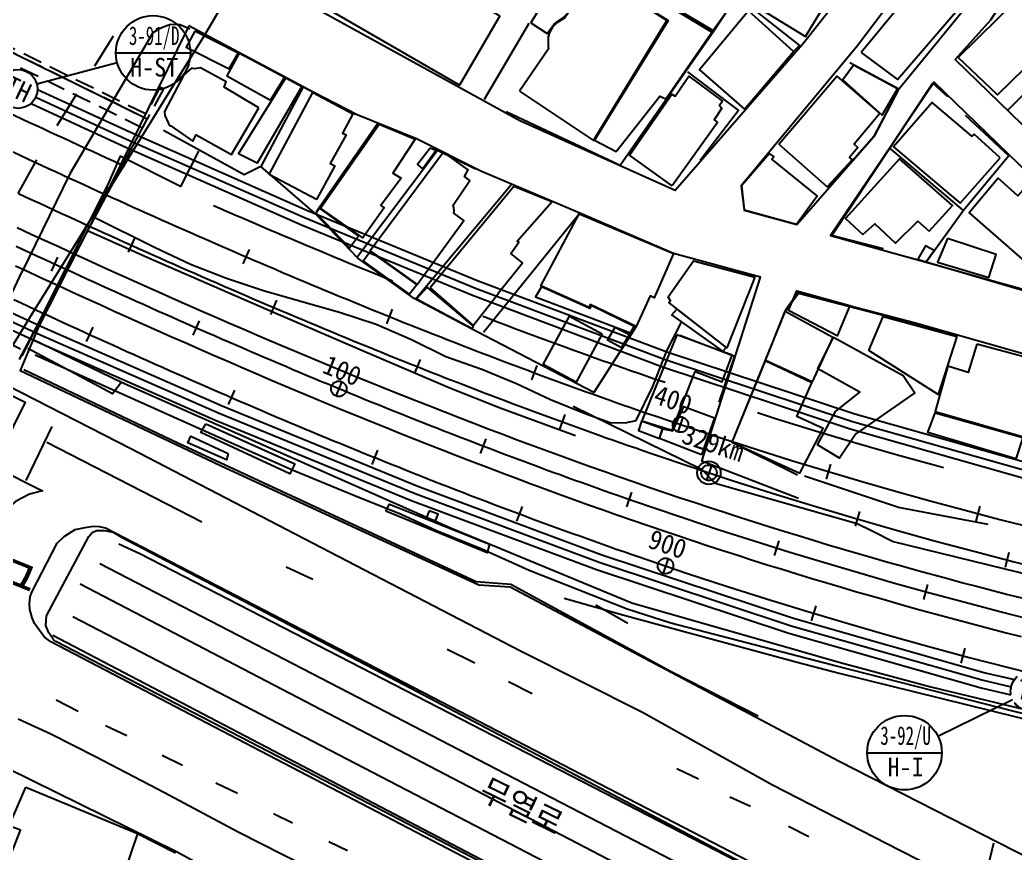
# Model space of a CAD drawing. Header units: millimetres. Extents: x 4198 to 4994, y 1103 to 1809.
# Drawn here: x 4336.5 to 4464.7, y 1437.3 to 1544.7 of the extents above; entities that cross this region are included whole.
import ezdxf
from ezdxf.enums import TextEntityAlignment as Align
from ezdxf.xclip import XClip

# ---------------------------------------------------------------- set-up
doc = ezdxf.new("R2010")
doc.units = ezdxf.units.MM
doc.header["$LTSCALE"] = 10
doc.header["$MEASUREMENT"] = 0
doc.header["$XCLIPFRAME"] = 2
doc.linetypes.add('DASHED', pattern=[0.75, 0.5, -0.25])
doc.linetypes.add('HIDDEN', pattern=[0.375, 0.25, -0.125])
for name, color, linetype in [('TD-MANH', 4, 'Continuous'), ('TN-CABL', 4, 'Continuous'), ('TN-MANH', 4, 'Continuous'), ('TZ-BASE', 253, 'Continuous'), ('TZ-CABL', 4, 'Continuous')]:
    doc.layers.add(name, color=color, linetype=linetype)
doc.styles.get("Standard").update_dxf_attribs({"font": 'GulimChe.ttf'})
doc.styles.add('SYMBTEXT', font='GulimChe.ttf')
doc.linetypes.add('TRACKS', pattern='A,3.81,[130,ltypeshp.shx,S=6.35,R=0,X=0,Y=0],3.81', length=7.62)
doc.linetypes.add('ZIGZAG', pattern='A,0.0001,-0.2,[131,ltypeshp.shx,S=0.2,R=0,X=-0.2,Y=0],-0.4,[131,ltypeshp.shx,S=0.2,R=180,X=0.2,Y=0],-0.2', length=0.8001)

# ---------------------------------------------------------------- blocks, each defined once
blk = doc.blocks.new('TTTW101-2')
blk.add_line((-6, 0), (6, 0))
blk.add_circle((0, 0), 6)
at = {"style": 'SYMBTEXT'}
for tag, p in [('TTTW_TITLE_1', (0.17, 2.77)), ('TTTW_TITLE_2', (0.17, -2.31))]:
    blk.add_attdef(tag, text='', height=3, dxfattribs=at).set_placement(p, align=Align.MIDDLE_CENTER)
blk = doc.blocks.new('jd-fjfj56fjfj')
at = {"layer": 'TZ-BASE', "flags": 128}
for points in [[(85.2, 64.3), (95.53, 67.06)], [(210.85, -15.06), (201.24, -19.77)], [(208.39, -33.54), (204.73, -48.81), (215.39, -58.66)]]:
    blk.add_lwpolyline(points, dxfattribs=at)
at = {"layer": 'TZ-BASE'}
ref = blk.add_blockref('TTTW101-2', (100.17, 68.3), dxfattribs=dict(at, xscale=0.7999999999651517, yscale=0.7999999999651517, zscale=0.7999999999651517, rotation=359.999999997014))
ref.add_attrib('TTTW_TITLE_1', '3-91/D', dxfattribs={"layer": '0', "height": 2.4, "style": 'SYMBTEXT', "width": 0.7}).set_placement((100.31, 70.52), align=Align.MIDDLE_CENTER)
ref.add_attrib('TTTW_TITLE_2', 'H-ST', dxfattribs={"layer": '0', "height": 2.4, "style": 'SYMBTEXT'}).set_placement((100.31, 66.45), align=Align.MIDDLE_CENTER)
ref = blk.add_blockref('TTTW101-2', (196.93, -21.88), dxfattribs=dict(at, xscale=0.7999999999651517, yscale=0.7999999999651517, zscale=0.7999999999651517, rotation=359.999999997014))
ref.add_attrib('TTTW_TITLE_1', '3-92/U', dxfattribs={"layer": '0', "height": 2.4, "style": 'SYMBTEXT', "width": 0.7}).set_placement((197.07, -19.67), align=Align.MIDDLE_CENTER)
ref.add_attrib('TTTW_TITLE_2', 'H-I', dxfattribs={"layer": '0', "height": 2.4, "style": 'SYMBTEXT'}).set_placement((197.07, -23.73), align=Align.MIDDLE_CENTER)
blk = doc.blocks.new('JD-DHDHGDGH')
at = {"layer": 'TZ-BASE', "linetype": 'HIDDEN'}
for p, q in [((66, -7.4), (43.12, 3.87)), ((65.78, -6.74), (43.35, 4.31)), ((65.39, -8.55), (42.51, 2.72)), ((67.62, -3.3), (65.55, -7.18)), ((68.07, -3.52), (66, -7.4)), ((68.07, -3.52), (67.62, -3.3)), ((65.39, -8.55), (66, -7.4)), ((50.13, -37.22), (49.52, -38.37))]:
    blk.add_line(p, q, dxfattribs=at)
at = {"layer": 'TZ-BASE'}
for p, q in [((60.84, -16.12), (60.01, -17.94)), ((60.84, -16.12), (60.01, -17.94)), ((64.35, -22.73), (63.53, -24.55)), ((79.11, -24.22), (78.31, -26.05)), ((79.11, -24.22), (78.31, -26.05)), ((54.44, -25.19), (53.61, -27)), ((54.44, -25.19), (53.61, -27)), ((54.44, -25.19), (53.61, -27)), ((82.65, -30.75), (81.87, -32.59)), ((97.54, -31.91), (96.79, -33.77)), ((97.54, -31.91), (96.79, -33.77)), ((58.97, -34.23), (58.14, -36.05)), ((72.66, -33.39), (71.86, -35.23)), ((72.66, -33.39), (71.86, -35.23)), ((72.66, -33.39), (71.86, -35.23)), ((101.12, -38.36), (100.38, -40.22)), ((116.16, -39.14), (115.46, -41.01)), ((116.16, -39.14), (115.46, -41.01)), ((91.04, -41.23), (90.28, -43.08)), ((91.04, -41.23), (90.28, -43.08)), ((91.04, -41.23), (90.28, -43.08)), ((77.23, -42.35), (76.43, -44.19)), ((119.78, -45.48), (119.1, -47.36)), ((134.98, -45.81), (134.34, -47.71)), ((134.98, -45.81), (134.34, -47.71)), ((109.6, -48.62), (108.88, -50.49)), ((109.6, -48.62), (108.88, -50.49)), ((109.6, -48.62), (108.88, -50.49)), ((95.65, -50.08), (94.9, -51.93)), ((138.64, -52.03), (138.02, -53.93)), ((154, -51.87), (153.43, -53.78)), ((154, -51.87), (153.43, -53.78)), ((128.35, -55.48), (127.69, -57.37)), ((128.35, -55.48), (127.69, -57.37)), ((128.35, -55.48), (127.69, -57.37)), ((114.26, -57.33), (113.56, -59.2)), ((173.22, -57.28), (172.71, -59.21)), ((173.22, -57.28), (172.71, -59.21)), ((157.71, -57.95), (157.15, -59.87)), ((147.31, -61.74), (146.71, -63.64)), ((147.31, -61.74), (146.71, -63.64)), ((147.31, -61.74), (146.71, -63.64)), ((133.06, -64.04), (132.42, -65.93)), ((176.96, -63.23), (176.47, -65.17)), ((166.47, -67.36), (165.94, -69.29)), ((166.47, -67.36), (165.94, -69.29)), ((166.47, -67.36), (165.94, -69.29)), ((152.08, -70.13), (151.5, -72.04)), ((171.29, -75.58), (170.77, -77.51))]:
    blk.add_line(p, q, dxfattribs=at)
at = {"layer": 'TZ-BASE', "ltscale": 10, "flags": 128}
blk.add_lwpolyline([(-21.71, -133.24), (-7.86, -96.23), (1.2, -71.97), (15.27, -45.61), (37.64, -54.38), (51.53, -31.92), (56.44, -23.99), (59.27, -19.41), (64.35, -11.18), (69.69, -2.56), (73.36, 3.38), (75.83, 7.52), (78.06, 10.98), (91.84, 33.25), (93.94, 36.65), (106.15, 56.39), (114.44, 69.8), (123.56, 84.53), (124.22, 85.6)], dxfattribs=at)
at = {"layer": 'TZ-BASE', "flags": 128}
for points, elevation in [([(111.38, 5.91), (106.21, -3.01), (88.51, 7.18), (93.76, 16.08), (111.38, 5.91)], 63.32), ([(156.49, -31.4), (154.83, -35.31), (148.58, -32.05), (149.66, -29.51), (156.49, -31.4)], 47.92)]:
    blk.add_lwpolyline(points, dxfattribs=dict(at, elevation=elevation))
at = {"layer": 'TZ-BASE', "linetype": 'DASHED', "ltscale": 5, "flags": 128}
blk.add_lwpolyline([(6.71, 13.49), (7.53, 13.08), (8.42, 12.64), (9.32, 12.2), (10.21, 11.75), (11.11, 11.31), (12.01, 10.87), (12.9, 10.43), (13.8, 9.98), (14.7, 9.54), (15.6, 9.1), (16.49, 8.66), (17.39, 8.22), (18.29, 7.78), (19.19, 7.34), (20.08, 6.9), (20.98, 6.46), (21.88, 6.02), (22.78, 5.58), (23.68, 5.14), (24.58, 4.7), (25.48, 4.27), (26.38, 3.83), (27.27, 3.39), (28.17, 2.95), (29.07, 2.52), (29.98, 2.08), (30.88, 1.65), (31.78, 1.21), (32.68, 0.78), (33.58, 0.35), (34.48, -0.09), (35.38, -0.52), (36.28, -0.95), (37.19, -1.38), (38.09, -1.81), (38.99, -2.24), (39.89, -2.67), (40.8, -3.1), (41.7, -3.53), (42.6, -3.96), (43.51, -4.39), (44.41, -4.81), (45.32, -5.24), (46.22, -5.66), (47.13, -6.09), (48.03, -6.51), (48.94, -6.94), (49.85, -7.36), (50.75, -7.78), (51.66, -8.2), (52.57, -8.62), (53.47, -9.04), (54.38, -9.46), (55.29, -9.88), (56.2, -10.3), (57.11, -10.72), (58.02, -11.13), (58.93, -11.55), (59.84, -11.96), (60.75, -12.38), (61.66, -12.79), (62.57, -13.2), (63.48, -13.62), (64.39, -14.03), (65.3, -14.44), (66.21, -14.85), (67.13, -15.25), (68.04, -15.66), (68.95, -16.07), (69.87, -16.47), (70.78, -16.88), (71.7, -17.28), (72.61, -17.69), (73.53, -18.09), (74.44, -18.49), (75.36, -18.89), (76.28, -19.29), (77.19, -19.69), (78.11, -20.08), (79.03, -20.48), (79.95, -20.87), (80.87, -21.27), (81.79, -21.66), (82.71, -22.05), (83.63, -22.45), (84.55, -22.84), (85.47, -23.23), (86.39, -23.61), (87.31, -24), (88.24, -24.39), (89.16, -24.77), (90.08, -25.16), (91.01, -25.54), (91.93, -25.92), (92.85, -26.3), (93.78, -26.68), (94.71, -27.06), (95.63, -27.43), (96.56, -27.81), (97.49, -28.19), (98.41, -28.56), (99.34, -28.93), (100.27, -29.3), (101.2, -29.67), (102.13, -30.04), (103.06, -30.41), (103.99, -30.77), (104.92, -31.14), (105.85, -31.5), (106.78, -31.87), (107.72, -32.23), (108.65, -32.59), (109.58, -32.94), (110.52, -33.3), (111.45, -33.66), (112.39, -34.01), (113.32, -34.37), (114.26, -34.72), (115.19, -35.07), (116.13, -35.42), (117.07, -35.76), (118.01, -36.11), (118.95, -36.46), (119.89, -36.8), (120.82, -37.14), (121.77, -37.48), (122.71, -37.82), (123.65, -38.16), (124.59, -38.5), (125.53, -38.83), (126.47, -39.16), (127.42, -39.5), (128.36, -39.83), (129.31, -40.16), (130.25, -40.48), (131.2, -40.81), (131.46, -40.9, 0.144555), (470.97, -55.7), (471.25, -55.63), (472.22, -55.38), (473.19, -55.14), (474.16, -54.89), (475.13, -54.65), (476.1, -54.4), (477.06, -54.15), (478.03, -53.9), (479, -53.64), (479.97, -53.39), (480.93, -53.13), (481.9, -52.88), (482.87, -52.62), (483.83, -52.36), (484.8, -52.09), (485.76, -51.83), (486.72, -51.57), (487.69, -51.3), (488.65, -51.03), (489.62, -50.76), (490.58, -50.49), (491.54, -50.22), (492.5, -49.95), (493.46, -49.67), (494.42, -49.4), (495.39, -49.12), (496.35, -48.84), (497.31, -48.56), (498.27, -48.28), (499.22, -48), (500.18, -47.71), (501.14, -47.43), (502.1, -47.14), (503.06, -46.85), (504.02, -46.57), (504.97, -46.28), (505.93, -45.98), (506.89, -45.69), (507.84, -45.4), (508.8, -45.1), (509.75, -44.81), (510.71, -44.51), (511.66, -44.21), (512.61, -43.91), (513.57, -43.61), (514.52, -43.31), (515.47, -43), (516.43, -42.7), (517.38, -42.39), (518.33, -42.09), (519.28, -41.78), (520.23, -41.47), (521.18, -41.16), (522.14, -40.85), (523.09, -40.54), (524.04, -40.23), (524.98, -39.91), (525.93, -39.6), (526.88, -39.28), (527.83, -38.96), (528.78, -38.65), (529.73, -38.33), (530.67, -38.01), (531.62, -37.69), (532.57, -37.36), (533.51, -37.04), (534.46, -36.72), (535.41, -36.39), (536.35, -36.07), (537.3, -35.74), (538.24, -35.41), (539.19, -35.09), (540.13, -34.76), (541.08, -34.43), (542.02, -34.1), (542.96, -33.76), (543.91, -33.43), (544.85, -33.1), (545.79, -32.76), (546.73, -32.43), (547.67, -32.09), (548.62, -31.76), (549.56, -31.42), (550.5, -31.08), (551.44, -30.74), (552.38, -30.4), (553.32, -30.06), (554.26, -29.72), (555.2, -29.38), (556.14, -29.04), (557.08, -28.69), (558.02, -28.35), (558.96, -28.01), (559.9, -27.66), (560.83, -27.32), (561.77, -26.97), (562.71, -26.62), (563.65, -26.27), (564.58, -25.93), (565.52, -25.58), (566.46, -25.23), (567.4, -24.88), (568.33, -24.53), (569.27, -24.18), (570.2, -23.82), (571.14, -23.47), (572.08, -23.12), (573.01, -22.77), (573.95, -22.41), (574.88, -22.06), (575.82, -21.7), (576.75, -21.35), (577.69, -20.99), (578.62, -20.63), (579.55, -20.28), (580.49, -19.92), (581.42, -19.56), (582.36, -19.2), (583.29, -18.85), (584.22, -18.49), (585.16, -18.13), (586.09, -17.77), (587.02, -17.41), (587.95, -17.05), (588.89, -16.69), (589.82, -16.32), (590.75, -15.96), (591.68, -15.6), (592.62, -15.24), (593.55, -14.88), (594.48, -14.51), (595.41, -14.15), (596.34, -13.79), (597.28, -13.42), (598.21, -13.06), (599.14, -12.7), (600.07, -12.33), (601, -11.97), (601.93, -11.6), (602.86, -11.24), (603.79, -10.87), (604.72, -10.51), (605.66, -10.14), (606.59, -9.77), (607.52, -9.41), (608.45, -9.04), (609.38, -8.68), (610.31, -8.31), (611.24, -7.94), (612.17, -7.58), (613.1, -7.21), (614.03, -6.84), (614.96, -6.48), (615.89, -6.11), (616.82, -5.74), (617.75, -5.37), (618.68, -5.01), (619.61, -4.64), (620.54, -4.27), (621.47, -3.91), (622.4, -3.54)], format="xyb", dxfattribs=at)
at = {"layer": 'TZ-BASE'}
for points in [[(48.73, -11.64), (49.64, -12.06), (50.55, -12.49), (51.45, -12.91), (52.36, -13.33), (53.27, -13.75), (54.18, -14.17), (55.08, -14.59), (55.99, -15), (56.9, -15.42), (57.81, -15.84), (58.72, -16.25), (59.63, -16.67), (60.54, -17.08), (61.45, -17.5), (62.36, -17.91), (63.27, -18.32), (64.18, -18.73), (65.1, -19.14), (66.01, -19.55), (66.92, -19.96), (67.84, -20.37), (68.75, -20.77), (69.66, -21.18), (70.58, -21.58), (71.49, -21.99), (72.41, -22.39), (73.32, -22.79), (74.24, -23.19), (75.16, -23.59), (76.07, -23.99), (76.99, -24.39), (77.91, -24.79), (78.83, -25.18), (79.74, -25.58), (80.66, -25.97), (81.58, -26.37), (82.5, -26.76), (83.42, -27.15), (84.34, -27.54), (85.26, -27.93), (86.19, -28.32), (87.11, -28.71), (88.03, -29.09), (88.95, -29.48), (89.88, -29.86), (90.8, -30.24), (91.73, -30.62), (92.65, -31), (93.58, -31.38), (94.5, -31.76), (95.43, -32.14), (96.35, -32.51), (97.28, -32.89), (98.21, -33.26), (99.14, -33.64), (100.07, -34.01), (100.99, -34.38), (101.92, -34.74), (102.85, -35.11), (103.78, -35.48), (104.72, -35.84), (105.65, -36.21), (106.58, -36.57), (107.51, -36.93), (108.44, -37.29), (109.38, -37.65), (110.31, -38.01), (111.25, -38.36), (112.18, -38.72), (113.12, -39.07), (114.05, -39.42), (114.99, -39.77), (115.93, -40.12), (116.86, -40.47), (117.8, -40.82), (118.74, -41.16), (119.68, -41.5), (120.62, -41.85), (121.56, -42.19), (122.5, -42.53), (123.44, -42.86), (124.38, -43.2), (125.33, -43.53), (126.27, -43.87), (127.21, -44.2), (128.16, -44.53), (129.1, -44.86), (130.04, -45.19), (130.99, -45.51), (131.26, -45.6, 0.124306), (424.04, -70.06)], [(48.73, -11.64), (49.64, -12.06), (50.55, -12.49), (51.45, -12.91), (52.36, -13.33), (53.27, -13.75), (54.18, -14.17), (55.08, -14.59), (55.99, -15), (56.9, -15.42), (57.81, -15.84), (58.72, -16.25), (59.63, -16.67), (60.54, -17.08), (61.45, -17.5), (62.36, -17.91), (63.27, -18.32), (64.18, -18.73), (65.1, -19.14), (66.01, -19.55), (66.92, -19.96), (67.84, -20.37), (68.75, -20.77), (69.66, -21.18), (70.58, -21.58), (71.49, -21.99), (72.41, -22.39), (73.32, -22.79), (74.24, -23.19), (75.16, -23.59), (76.07, -23.99), (76.99, -24.39), (77.91, -24.79), (78.83, -25.18), (79.74, -25.58), (80.66, -25.97), (81.58, -26.37), (82.5, -26.76), (83.42, -27.15), (84.34, -27.54), (85.26, -27.93), (86.19, -28.32), (87.11, -28.71), (88.03, -29.09), (88.95, -29.48), (89.88, -29.86), (90.8, -30.24), (91.73, -30.62), (92.65, -31), (93.58, -31.38), (94.5, -31.76), (95.43, -32.14), (96.35, -32.51), (97.28, -32.89), (98.21, -33.26), (99.14, -33.64), (100.07, -34.01), (100.99, -34.38), (101.92, -34.74), (102.85, -35.11), (103.78, -35.48), (104.72, -35.84), (105.65, -36.21), (106.58, -36.57), (107.51, -36.93), (108.44, -37.29), (109.38, -37.65), (110.31, -38.01), (111.25, -38.36), (112.18, -38.72), (113.12, -39.07), (114.05, -39.42), (114.99, -39.77), (115.93, -40.12), (116.86, -40.47), (117.8, -40.82), (118.74, -41.16), (119.68, -41.5), (120.62, -41.85), (121.56, -42.19), (122.5, -42.53), (123.44, -42.86), (124.38, -43.2), (125.33, -43.53), (126.27, -43.87), (127.21, -44.2), (128.16, -44.53), (129.1, -44.86), (130.04, -45.19), (130.99, -45.51), (131.26, -45.6, 0.124306), (424.04, -70.06)], [(49.43, -16.99), (50.33, -17.41), (51.24, -17.83), (52.15, -18.25), (53.05, -18.67), (53.96, -19.09), (54.87, -19.51), (55.78, -19.93), (56.69, -20.34), (57.6, -20.76), (58.51, -21.18), (59.42, -21.59), (60.33, -22), (61.24, -22.42), (62.15, -22.83), (63.06, -23.24), (63.97, -23.65), (64.88, -24.06), (65.79, -24.47), (66.71, -24.88), (67.62, -25.29), (68.53, -25.69), (69.45, -26.1), (70.36, -26.51), (71.28, -26.91), (72.19, -27.31), (73.11, -27.71), (74.02, -28.12), (74.94, -28.52), (75.86, -28.91), (76.78, -29.31), (77.69, -29.71), (78.61, -30.11), (79.53, -30.5), (80.45, -30.9), (81.37, -31.29), (82.29, -31.68), (83.21, -32.07), (84.13, -32.46), (85.05, -32.85), (85.97, -33.24), (86.89, -33.63), (87.82, -34.01), (88.74, -34.4), (89.66, -34.78), (90.59, -35.17), (91.51, -35.55), (92.44, -35.93), (93.36, -36.31), (94.29, -36.68), (95.21, -37.06), (96.14, -37.44), (97.07, -37.81), (97.99, -38.19), (98.92, -38.56), (99.85, -38.93), (100.78, -39.3), (101.71, -39.67), (102.64, -40.04), (103.57, -40.4), (104.5, -40.77), (105.43, -41.13), (106.36, -41.49), (107.3, -41.85), (108.23, -42.21), (109.16, -42.57), (110.1, -42.93), (111.03, -43.28), (111.97, -43.64), (112.9, -43.99), (113.84, -44.34), (114.78, -44.69), (115.71, -45.04), (116.65, -45.39), (117.59, -45.74), (118.53, -46.08), (119.47, -46.43), (120.41, -46.77), (121.35, -47.11), (122.29, -47.45), (123.23, -47.79), (124.17, -48.12), (125.11, -48.46), (126.05, -48.79), (127, -49.12), (127.94, -49.45), (128.89, -49.78), (129.83, -50.11), (130.78, -50.44), (131.04, -50.53, 0.144555), (470.55, -65.32)], [(425.96, -81.41, -0.125353), (130.75, -57.37), (130.48, -57.27), (129.53, -56.95), (128.59, -56.62), (127.64, -56.29), (126.7, -55.96), (125.76, -55.63), (124.81, -55.29), (123.87, -54.96), (122.93, -54.62), (121.99, -54.29), (121.05, -53.95), (120.11, -53.61), (119.17, -53.26), (118.23, -52.92), (117.29, -52.58), (116.35, -52.23), (115.41, -51.88), (114.48, -51.53), (113.54, -51.18), (112.6, -50.83), (111.67, -50.48), (110.73, -50.12), (109.8, -49.77), (108.87, -49.41), (107.93, -49.05), (107, -48.69), (106.07, -48.33), (105.13, -47.97), (104.2, -47.6), (103.27, -47.24), (102.34, -46.87), (101.41, -46.51), (100.48, -46.14), (99.55, -45.77), (98.62, -45.4), (97.7, -45.02), (96.77, -44.65), (95.84, -44.28), (94.91, -43.9), (93.99, -43.52), (93.06, -43.14), (92.14, -42.76), (91.21, -42.38), (90.29, -42), (89.36, -41.62), (88.44, -41.24), (87.52, -40.85), (86.6, -40.47), (85.67, -40.08), (84.75, -39.69), (83.83, -39.3), (82.91, -38.91), (81.99, -38.52), (81.07, -38.13), (80.15, -37.73), (79.23, -37.34), (78.31, -36.94), (77.39, -36.55), (76.48, -36.15), (75.56, -35.75), (74.64, -35.35), (73.73, -34.95), (72.81, -34.55), (71.9, -34.15), (70.98, -33.75), (70.07, -33.34), (69.15, -32.94), (68.24, -32.53), (67.32, -32.13), (66.41, -31.72), (65.5, -31.31), (64.58, -30.9), (63.67, -30.49), (62.76, -30.08), (61.85, -29.67), (60.94, -29.26), (60.03, -28.84), (59.12, -28.43), (58.21, -28.01), (57.3, -27.6), (56.39, -27.18), (55.48, -26.76), (54.57, -26.35), (53.66, -25.93), (52.76, -25.51), (51.85, -25.09), (50.94, -24.67), (50.03, -24.25), (49.13, -23.82)], [(48.83, -30.66), (49.74, -31.08), (50.64, -31.5), (51.55, -31.93), (52.46, -32.35), (53.37, -32.76), (54.27, -33.18), (55.18, -33.6), (56.09, -34.02), (57, -34.44), (57.91, -34.85), (58.82, -35.27), (59.73, -35.68), (60.64, -36.09), (61.55, -36.51), (62.46, -36.92), (63.37, -37.33), (64.29, -37.74), (65.2, -38.15), (66.11, -38.56), (67.02, -38.96), (67.94, -39.37), (68.85, -39.78), (69.77, -40.18), (70.68, -40.58), (71.6, -40.99), (72.51, -41.39), (73.43, -41.79), (74.35, -42.19), (75.26, -42.59), (76.18, -42.99), (77.1, -43.39), (78.01, -43.78), (78.93, -44.18), (79.85, -44.57), (80.77, -44.96), (81.69, -45.36), (82.61, -45.75), (83.53, -46.14), (84.45, -46.53), (85.38, -46.92), (86.3, -47.3), (87.22, -47.69), (88.14, -48.07), (89.07, -48.46), (89.99, -48.84), (90.91, -49.22), (91.84, -49.6), (92.76, -49.98), (93.69, -50.36), (94.62, -50.74), (95.54, -51.11), (96.47, -51.49), (97.4, -51.86), (98.33, -52.23), (99.25, -52.6), (100.18, -52.97), (101.11, -53.34), (102.04, -53.71), (102.97, -54.08), (103.9, -54.44), (104.84, -54.8), (105.77, -55.17), (106.7, -55.53), (107.63, -55.89), (108.57, -56.25), (109.5, -56.6), (110.44, -56.96), (111.37, -57.31), (112.31, -57.67), (113.24, -58.02), (114.18, -58.37), (115.12, -58.72), (116.05, -59.07), (116.99, -59.41), (117.93, -59.76), (118.87, -60.1), (119.81, -60.44), (120.75, -60.78), (121.69, -61.12), (122.63, -61.46), (123.57, -61.8), (124.52, -62.13), (125.46, -62.47), (126.4, -62.8), (127.35, -63.13), (128.29, -63.46), (129.23, -63.78), (130.18, -64.11), (130.45, -64.2, 0.144555), (469.96, -79)]]:
    blk.add_lwpolyline(points, format="xyb", dxfattribs=at)
at = {"layer": 'TZ-BASE', "linetype": 'Continuous', "extrusion": (-0.008022, -0.013582, 0.999876), "elevation": 50.09, "flags": 128}
blk.add_lwpolyline([(115.55, 5.58), (109.78, -4.19)], dxfattribs=at)
at = {"layer": 'TZ-BASE', "flags": 128}
for points in [[(65.98, -7.43), (43.11, 3.84)], [(49.54, -38.32), (65.98, -7.43)]]:
    blk.add_lwpolyline(points, dxfattribs=at)
at = {"layer": 'TZ-BASE'}
for points in [[(49.24, -21.36), (51.05, -22.21), (52.86, -23.05), (54.68, -23.88), (56.5, -24.72), (58.32, -25.55), (60.14, -26.38), (61.96, -27.21), (63.78, -28.03), (65.6, -28.85), (67.43, -29.66), (69.26, -30.48), (71.09, -31.29), (72.92, -32.09), (74.75, -32.89), (76.58, -33.69), (78.42, -34.48), (80.26, -35.27), (82.1, -36.06), (83.94, -36.84), (85.78, -37.62), (87.63, -38.39), (89.47, -39.16), (91.32, -39.92), (93.17, -40.68), (95.02, -41.44), (96.88, -42.19), (98.73, -42.93), (100.59, -43.68), (102.45, -44.41), (104.31, -45.14), (106.17, -45.87), (108.04, -46.59), (109.91, -47.3), (111.78, -48.02), (113.65, -48.72), (115.52, -49.42), (117.4, -50.11), (119.28, -50.8), (121.15, -51.49), (123.04, -52.16), (124.92, -52.83), (126.81, -53.5), (128.69, -54.16), (130.59, -54.81), (130.85, -54.9), (132.75, -55.55), (134.64, -56.19), (136.54, -56.82), (138.44, -57.45), (140.34, -58.07), (142.24, -58.69), (144.15, -59.29), (146.05, -59.9), (147.96, -60.49), (149.88, -61.08), (151.79, -61.66), (153.7, -62.24), (155.62, -62.81), (157.54, -63.37), (159.46, -63.93), (161.38, -64.48), (163.31, -65.03), (165.23, -65.56), (167.16, -66.1), (169.09, -66.62), (171.02, -67.14), (172.96, -67.65), (174.89, -68.16), (176.83, -68.66), (178.77, -69.15)], [(49.02, -26.29), (50.83, -27.13), (52.65, -27.97), (54.46, -28.81), (56.28, -29.64), (58.1, -30.47), (59.92, -31.3), (61.74, -32.13), (63.57, -32.95), (65.39, -33.77), (67.22, -34.59), (69.04, -35.4), (70.87, -36.21), (72.7, -37.01), (74.54, -37.81), (76.37, -38.61), (78.21, -39.41), (80.04, -40.2), (81.88, -40.98), (83.72, -41.76), (85.57, -42.54), (87.41, -43.31), (89.26, -44.08), (91.11, -44.85), (92.96, -45.61), (94.81, -46.36), (96.66, -47.11), (98.52, -47.86), (100.37, -48.6), (102.23, -49.33), (104.1, -50.07), (105.96, -50.79), (107.82, -51.51), (109.69, -52.23), (111.56, -52.94), (113.43, -53.64), (115.31, -54.34), (117.18, -55.04), (119.06, -55.73), (120.94, -56.41), (122.82, -57.09), (124.71, -57.76), (126.59, -58.42), (128.48, -59.08), (130.37, -59.73), (130.64, -59.83), (132.53, -60.47), (134.43, -61.11), (136.32, -61.75), (138.22, -62.37), (140.12, -62.99), (142.03, -63.61), (143.93, -64.22), (145.84, -64.82), (147.75, -65.41), (149.66, -66), (151.57, -66.59), (153.49, -67.16), (155.41, -67.73), (157.33, -68.3), (159.25, -68.85), (161.17, -69.4), (163.09, -69.95), (165.02, -70.49), (166.95, -71.02), (168.88, -71.54), (170.81, -72.06), (172.74, -72.57), (174.68, -73.08), (176.61, -73.58), (178.55, -74.07)]]:
    blk.add_lwpolyline(points, dxfattribs=at)
for points, elevation in [([(59.15, -20.06), (66.91, -23.92), (71.55, -26.1), (76.18, -27.92), (80.98, -29.5), (85.9, -30.9), (90.75, -32.29), (95.46, -33.84), (100.01, -35.81), (104.45, -37.98), (109.1, -39.61), (113.55, -41.49), (117.92, -43.52), (122.38, -45.33), (125.6, -46.51), (127.53, -46.56), (128.97, -46.22), (131.11, -41.86), (132.92, -37.27), (134.73, -33.64)], 45), ([(127.87, -72.4), (123.77, -70.02)], 46)]:
    blk.add_lwpolyline(points, dxfattribs=dict(at, elevation=elevation))
at = {"layer": 'TZ-BASE', "linetype": 'HIDDEN'}
blk.add_lwpolyline([(27.25, -25.95), (50.13, -37.22)], dxfattribs=at)
at = {"layer": 'TZ-BASE', "linetype": 'Continuous', "elevation": 47.26, "flags": 128}
blk.add_lwpolyline([(158.91, -37.23), (160.76, -32.83), (170.26, -35.4), (167.86, -42.9), (158.91, -37.23)], dxfattribs=at)
at = {"layer": 'TZ-BASE', "elevation": 44.81}
blk.add_lwpolyline([(102.3, -57.88), (101.95, -58.74), (103.11, -59.16), (103.47, -58.32)], close=True, dxfattribs=at)
at = {"layer": 'TZ-BASE'}
for points in [[(138.88, 4.05, 47.37), (140.96, 6.99, 46.71), (142.92, 7.73, 46.59), (162.26, 39.24, 44.22), (172.4, 33.51, 44.17), (158.15, 12.07, 45.02), (150.37, 2.19, 45.22), (133.96, -16.61, 47.03), (113.96, -7.64, 48.94), (79.87, 11.2, 51.97), (92.71, 32.37, 50.21), (120.42, 14.95, 49.13), (138.88, 4.01, 47.37)], [(207.17, 9.73, 41.43), (215.41, 20.83, 41.48), (205.92, 26.4, 42.63), (199.73, 29.45, 42.41), (195.76, 31.19, 42.82), (178.63, 33.57, 43.8), (167.58, 15.55, 44.88), (157.43, 1.99, 45.61), (142.49, -15.99, 46.37), (142.87, -19.15, 46.17), (149.63, -21, 45.37), (159.6, -9.61, 45.29), (162.85, -3.41, 45.02), (174.04, 10.28, 44.68)], [(177.72, 10.23, 44.66), (174.6, 5.35, 44.61), (170.02, 0.29, 44.88), (182.87, -12.17, 44.07)], [(71.48, 4.17, 52.46), (70.24, 4.75, 52.9), (69.03, 4.8, 52.67), (68.39, 4.58, 52.72), (67.59, 4.23, 52.77), (66.71, 3.7, 52.85), (56.01, -14.46, 53.31), (49.83, -27.14, 53.39)], [(71.11, 4.11, 52.66), (61.2, -16.01, 53.23), (52.01, -34.19, 53.05)], [(71.35, 4.6, 52.64), (71.11, 4.11, 52.66)], [(149.88, -56.3, 43.43), (137.39, -51.47, 44.07), (144.95, -27.75, 45.34), (133.75, -24.73, 46.78), (121.68, -19.53, 47.91), (108.94, -14.13, 49.18), (100.68, -9.95, 49.74), (93.02, -6.85, 50.52), (87.34, -3.91, 51.5), (71.35, 4.6, 52.64)], [(59.25, -0.52, 52.98), (61.65, 3.33, 52.98)], [(157.04, -0.38, 48.64), (155.56, -2.35, 48.64), (160.63, -6.9, 48.64), (162.59, -3.49, 48.64), (156.96, -0.44, 48.64), (155.56, -2.35, 48.64)], [(179.57, -14.49, 43.61), (167.33, -2.65, 44.8), (159.75, -13.88, 45.1), (153.98, -22.4, 44.9), (205.72, -36.83, 40.18), (209.43, -31.3, 39.65), (199.05, -23.61, 40.11)], [(54.38, -8.23, 53.33), (56.92, -4.15, 53.08)], [(72.61, -11.52, 54.71), (70.28, -16.08, 54.63), (62.52, -12.19, 54.8), (60.9, -15.82, 53.95)], [(49.38, -17.01, 53.56), (51.79, -12.67, 53.21)], [(60.9, -15.82, 53.95), (49.84, -37.9, 54.46)], [(121.15, -48.21, 43.78), (111.44, -44.64, 43.73), (104.94, -42.09, 43.68), (94.3, -37.53, 43.68), (81.26, -31.88, 43.71), (66.08, -25.28, 44.42), (58.28, -21.79, 44.55)], [(114.06, -75.98, 48.82), (63.9, -49.91, 51.52), (46.17, -40.84, 53.06), (45.24, -40.05, 53.31), (44.83, -39.31, 53.33), (44.71, -38.65, 53.31), (44.92, -37.59, 53.31), (49.83, -27.14, 53.39)], [(331.93, -57.06, 37.49), (317.51, -57.28, 37.81), (297.85, -56.63, 38.55), (287.84, -56.33, 38.62), (270.96, -54.94, 38.89), (254.33, -53.18, 39.55), (219.24, -48.11, 39.91), (204.03, -44.7, 40.26), (198.84, -43.32, 40.57), (185.76, -39.63, 41.63), (164.75, -33.64, 43.36), (149.83, -29.73, 44.78), (148.2, -32.02, 43.9), (141.29, -49.03, 43.9), (149.74, -53.23, 43.53)], [(52.01, -34.19, 53.05), (49.64, -39.79, 52.86), (75.42, -52.02, 50.89), (108.71, -67.4, 48.87), (112.74, -67.68, 48.69), (155.1, -90.13, 46.47), (190, -107.98, 45.14)], [(51.2, -35.77, 50.85), (62.67, -41.31, 51.16), (61.54, -42.79, 51.16), (50.61, -36.95, 51.07)], [(149.77, -76.62, 44.14), (133.43, -72.37, 44.34), (127.81, -70.57, 44.6), (115.16, -65.55, 44.69), (109.07, -62.8, 44.62), (103.24, -60.44, 44.79), (98.69, -58.35, 44.81), (92.58, -55.89, 45.03), (84.8, -52.68, 45.12), (77.24, -49.34, 45.1), (51.54, -37.82, 45)], [(144.65, -84.33, 48.63), (133.45, -78.61, 49.26), (112.82, -67.36, 50.43), (108.36, -67.02, 50.46), (69.93, -49.16, 53.33), (50.11, -39.71, 54.1)], [(62.67, -41.31, 51.16), (105.28, -60.14, 44.81), (128.38, -69.74, 44.53), (149.84, -75.86, 44.17)], [(120.86, -44.38, 47.22), (137.38, -52.49, 46.22), (139.13, -54.32, 46.22), (157.4, -59.52, 45.44), (159.43, -60.51, 45.15), (162.03, -61.85, 45.27), (194.5, -69.78, 44.8), (223.01, -74.88, 44.68), (233.71, -77.45, 44.76), (253.25, -80.05, 45.12), (267.96, -81.6, 44.98), (276.83, -82.67, 44.66)], [(53.72, -47.03, 52.31), (50.37, -53.97, 52.24)], [(73.04, -59.36, 50.94), (53.06, -49.08, 52.28)], [(46.31, -52.22, 52.34), (52.5, -55.29, 52.05), (50.84, -55.72, 52.2), (49.04, -56.66, 52.46), (47.48, -57.99, 52.48), (46.42, -59.32, 52.48), (45.53, -60.85, 52.48), (44.72, -62.87, 52.48), (43.73, -66.17, 52.41), (41.2, -62.62, 52.43)], [(53.85, -73.9, 45.34), (150.21, -124.35, 46.59), (149.72, -124.95, 46.49), (53.59, -74.74, 52.19), (52.72, -74.11, 52.21), (51.46, -72.39, 52.16), (51.18, -71.65, 52.21), (50.89, -70.58, 52.26), (50.81, -69.85, 52.28), (50.93, -68.96, 52.28), (51.14, -68.35, 52.31), (54.38, -62.03, 52.16), (55.28, -61.2, 52.16), (56.7, -60.28, 52.09), (57.98, -60.03, 52.04), (59.02, -59.86, 52.04), (59.79, -59.92, 52.02), (60.6, -60.05, 51.99), (157.95, -110.51, 46.39), (157.62, -111.13, 46.39), (65.05, -63.4, 44.41), (62.32, -62.19, 44.49)], [(149.96, -124.49, 46.37), (92.25, -94.42, 49.65), (54.22, -74.72, 52.03), (53.95, -74.53, 52.1), (53.6, -74.02, 52.26), (53.31, -73.6, 52.51), (52.94, -72.67, 52.74), (53.01, -71.4, 52.87), (58.45, -61.2, 52.64), (58.89, -60.68, 52.59), (59.44, -60.43, 52.57), (60.47, -60.4, 52.21), (61.59, -60.61, 52.23), (62.58, -61.25, 52.23), (99.03, -80.25, 49.47), (140.71, -102.21, 46.7), (156.7, -110.6, 46.52)], [(151.36, -112.11, 46.14), (59.89, -64.7, 45.12)], [(87.3, -66.74, 49.94), (83.9, -65.14, 49.94)], [(57.37, -67.27, 48.11), (153.35, -117.36, 46.7)], [(119.67, -69.15, 45.43), (127.24, -71.26, 46.35), (141.62, -75.2, 46.28), (149.7, -77.36, 46.14)], [(56.41, -71.5, 45.19), (147.99, -119.08, 46.29)], [(108.19, -77.53, 48.74), (104.6, -75.77, 48.98)], [(222.7, -132.44, 44.9), (186.91, -113.86, 45.39), (162.89, -101.63, 46.2), (146.52, -93.23, 46.69), (129.76, -83.86, 47.81), (114.06, -75.98, 48.82)], [(277.48, -100.15, 42.92), (251.66, -97.77, 43.16), (227.17, -94.4, 43.51), (203.29, -89.76, 43.63), (177.98, -83.82, 43.98), (154.39, -77.83, 44.08), (149.77, -76.62, 44.14)], [(149.84, -75.86, 44.17), (154.94, -77.32, 44.08), (166.91, -80.58, 43.96), (191.99, -86.63, 43.65), (211.62, -90.94, 43.49), (228.8, -93.97, 43.37), (247.88, -96.59, 43.46), (269.63, -98.71, 43.11), (278.19, -99.45, 43.02)], [(149.7, -77.36, 46.14), (155.11, -78.8, 46.04), (181.18, -85.23, 45.81), (206.85, -90.99, 45.59), (213.26, -92.59, 45.55), (221.11, -93.72, 45.5), (231.74, -95.45, 45.48), (243.25, -97.22, 45.45), (254.47, -98.52, 45.38), (272.11, -100.17, 45.36), (277.07, -100.57, 45.35)], [(115.56, -81.44, 48.35), (112.5, -79.93, 48.35)], [(54.25, -82.22, 51.65), (57.08, -83.7, 51.48)], [(49.39, -84.67, 52.08), (53.56, -86.6, 51.8), (59.32, -89.54, 51.23), (68.2, -94.18, 50.65), (77.7, -99.25, 49.67), (153.58, -137.77, 45.58), (164.73, -143.93, 45.73), (165.74, -144.65, 45.78), (166.93, -145.67, 45.65), (167.58, -146.28, 45.7), (168.17, -147.08, 45.73)], [(60.63, -85.53, 51.23), (63.36, -86.84, 51.09)], [(90.98, -113.37, 51.01), (69.66, -101.77, 51.12), (41.87, -88.08, 52.47), (39.21, -87.04, 52.48), (24.59, -92.06, 52.77), (23.76, -92.64, 52.77), (22.97, -93.21, 52.77), (22.06, -94.29, 52.77), (21.33, -95.64, 52.77), (17.07, -105.82, 52.9), (6.22, -134.77, 52.44), (2.61, -144.56, 52.31)], [(67.9, -89.36, 50.65), (70.55, -90.64, 50.5)], [(136.99, -92.47, 47.1), (134.2, -91.11, 47.1)], [(50.35, -93.47, 60.68), (64.72, -99.45, 60.55), (62.98, -104.66, 62.66), (61.87, -104.14, 62.66), (59.76, -109.2, 57.7), (60.55, -109.66, 57.7), (58.63, -115.16, 57.44), (57.98, -114.91, 60.74), (55.77, -120.07, 60.74), (50.38, -118.14, 60.81), (50.03, -118.7, 59.83), (44.62, -116.57, 59.82), (44.86, -115.78, 60.46), (43.99, -115.37, 60.56), (47.24, -107.24, 60.56), (46.61, -106.94, 60.55), (49.66, -99.02, 60.55), (48.22, -98.45, 60.55), (50.35, -93.47, 60.68)], [(74.84, -92.93, 50.13), (77.6, -94.25, 50.04)], [(90.16, -92.57, 46), (90.15, -92.59, 46)], [(143.67, -95.98, 46.78), (141.01, -94.77, 46.78)], [(82.27, -96.88, 49.47), (84.72, -98.07, 49.42)], [(151.18, -99.89, 46.52), (148.59, -98.54, 46.7)], [(89.39, -100.49, 49.2), (91.79, -101.66, 49.03)]]:
    blk.add_polyline3d(points, dxfattribs=at)
at = {"layer": 'TZ-BASE', "linetype": 'Continuous'}
for points in [[(119.89, 13.33, 53.41), (121.01, 14.53, 52.06), (138.86, 3.79, 51.53), (126.91, -13.39, 51.36), (112.21, -6.45, 52.85)], [(124.23, 12.38, 53.57), (121.02, 14.31, 53.55), (115.39, 5.02, 53.55), (117.48, 3.63, 53.55), (118.35, 4.79, 53.55), (118.84, 5.18, 53.57), (119.56, 5.64, 53.57), (119.85, 5.9, 53.55), (124.23, 12.38, 53.57)], [(123.57, -10.13, 55.08), (126.38, -11.58, 54.94), (131.99, -4.45, 54.94), (132.77, -4.8, 54.92), (138.7, 3.79, 52.27), (128.45, 10.01, 52.81), (127.62, 8.76, 53.52), (133.07, 5.29, 53.52), (123.57, -10.13, 55.08)], [(138.93, 3.9, 52.33), (140.96, 7.02, 50.06), (142.95, 7.63, 50.01), (150, 2.1, 49.52), (149.21, 1.29, 53.31)], [(72.52, 3.94, 54.44), (86.08, -3.24, 54.97), (80.6, -13.5, 54.34), (78.48, -14.57, 54.46), (68.09, -8.89, 54.75)], [(72.13, 3.95, 55.42), (71.01, 1.86, 55.44), (76.54, -0.94, 55.44), (77.69, 1.11, 55.44), (72.13, 3.95, 55.42)], [(176.85, -6.2, 46.96), (188.14, 4.97, 46.03)], [(156.49, -0.09, 48.42), (162.8, -3.49, 48.45), (159.59, -9.6, 47.76), (153.72, -16.29, 48.28)], [(135.55, -1.33, 50.67), (142.14, -6.31, 51.26), (137.2, -12.72, 47.88)], [(86.08, -3.24, 54.97), (92.77, -6.77, 52.75)], [(160.82, -24.14, 46.86), (154.17, -22.41, 47.15), (167.16, -2.75, 47.81), (169.05, -4.48, 47.81)], [(171.34, -6.88, 46.39), (176.94, -12.13, 46.86), (171.12, -19.16, 46.59), (161.59, -11.12, 47.71)], [(95.65, -8, 52.82), (87.73, -19.38, 53.9)], [(93.08, -25.1, 51.94), (103.38, -11.41, 52.21), (108.25, -13.83, 52.19)], [(102.41, -11.15, 52.55), (100.78, -13.26, 52.55), (101.44, -13.8, 52.55), (103.15, -11.43, 52.55), (102.41, -11.15, 52.55)], [(128.94, -34.12, 54.24), (123.5, -42.64, 49.18), (108.5, -34.8, 49.69), (100.38, -30.5, 50.99), (93.12, -25.31, 51.82), (87.57, -19.52, 52.06), (80.6, -13.5, 54.34)], [(179.81, -15.26, 46.52), (188.3, -22.92, 45.1), (181.8, -30.4, 45.29), (166.28, -25.82, 46.74)], [(112.96, -15.79, 52.21), (100.48, -30.67, 51.14)], [(92.02, -24.01, 51.56), (93.21, -22.43, 51.56), (88.17, -18.87, 51.56), (87.73, -19.54, 51.56), (92.02, -24.01, 51.56)], [(171.12, -19.16, 46.59), (166.28, -25.82, 46.74), (163.85, -25.2, 46.03)], [(109.28, -34.86, 50.01), (121.39, -19.88, 51.75)], [(169.05, -22.8, 46.4), (167.78, -25.82, 46.33), (174.39, -27.83, 46.19), (175.31, -24.83, 46.19), (169.05, -22.8, 46.4)], [(165.22, -25.43, 46.73), (166.24, -25.79, 46.75), (167.31, -24.34, 46.68), (166.2, -23.74, 46.68), (165.22, -25.43, 46.73)], [(100.7, -28.74, 50.94), (99.76, -29.98, 50.94), (93.79, -25.67, 50.94), (94.7, -24.45, 50.94), (100.7, -28.74, 50.94)], [(102.02, -29.04, 50.87), (100.68, -30.57, 50.87), (107.82, -34.37, 50.87), (108.02, -34.1, 50.87), (102.02, -29.04, 50.87)], [(116.75, -29.03, 50.02), (115.97, -30.31, 50.02), (128.21, -34.96, 49.29), (128.71, -34.12, 49.29), (123.17, -31.44, 49.29), (122.99, -31.79, 49.29), (116.75, -29.03, 50.02)], [(148.14, -32.17, 46.37), (149.84, -29.83, 45.83), (159.62, -32.35, 45.24), (168.56, -34.72, 45.37)], [(140.54, -36.83, 47.8), (140.12, -37.32, 47.8), (133.55, -32.63, 48.58), (134.18, -31.89, 48.58), (140.54, -36.83, 47.8)], [(126.2, -34.27, 49.31), (125.27, -35.85, 49.22), (127.07, -36.85, 49.17), (128.09, -35.21, 49.17), (126.2, -34.27, 49.31)], [(134.58, -35.24, 47.71), (141.61, -37.93, 47.15), (139.6, -43.88, 46.74)], [(178.74, -48.45, 48.41), (177.86, -51.2, 48.36), (166.51, -47.77, 48.36), (167.46, -45.26, 48.36), (178.74, -48.45, 48.41)], [(129.62, -46.31, 47.18), (129.25, -47.54, 47.18), (131.95, -48.55, 47.18), (132.36, -47.3, 47.18), (129.62, -46.31, 47.18)], [(174.27, -59.63, 44.63), (162.73, -57.45, 45.07), (150.62, -53.42, 45.22)], [(64.72, -99.45, 60.55), (69.65, -101.96, 52.31)]]:
    blk.add_polyline3d(points, dxfattribs=at)
at = {"layer": 'TZ-BASE'}
for points in [[(147.66, 14.14, 49.38), (143.59, 7.63, 49.38), (150.76, 3.26, 53.02), (154.82, 9.98, 52.31)], [(157.93, 1.2, 52.68), (162.6, -2.32, 52.68), (171.42, 7.95, 51.65), (166.64, 11.79, 51.87), (157.93, 1.2, 52.68)], [(113.95, -3.8, 58.04), (123.46, -10.17, 58.04), (132.92, 5.29, 58.04), (123.65, 11.24, 58.02), (119.76, 5.63, 57.24), (118.75, 5, 57.19), (118.19, 4.43, 57.19), (117.8, 3.76, 57.19), (117.63, 3.18, 57.17), (117.62, 1.95, 57.14), (117.65, 1.67, 57.14)], [(187.5, 5.23, 51.89), (181.81, -0.43, 51.87), (180.64, 0.77, 51.87), (175.47, -4.27, 51.87), (170.42, 0.53, 51.14), (179.36, 9.39, 50.92), (184.74, 7.77, 51.18), (187.5, 5.23, 51.89)], [(143.43, 6.55, 53.34), (137.13, -1.06, 53.31), (142.9, -6.11, 53.31), (149.21, 1.29, 53.31), (143.43, 6.55, 53.34)], [(76.26, -1.81, 55.93), (81.87, -4.96, 55.93), (83.68, -2.04, 55.93), (77.85, 1.09, 55.88), (76.26, -1.81, 55.93)], [(80.37, -5.94, 57.47), (75.91, -3.3, 57.54), (76.16, -2.62, 57.54), (72.87, -0.8, 56.98), (72.1, -0.92, 56.98), (71.71, -0.85, 57.03), (70.69, -1.68, 57.08), (68.23, -6.43, 57.81), (68.27, -6.93, 57.71), (68.73, -7.99, 57.71), (68.9, -8.22, 57.71), (69.05, -8.29, 57.79), (71.85, -10.23, 57.76), (72.31, -9.42, 57.52), (76.84, -11.98, 57.44), (80.37, -5.94, 57.47)], [(133.59, -16.01, 51.43), (128.09, -12.07, 51.43), (133.56, -4.17, 51.43), (133.97, -4.44, 51.43), (135.73, -1.89, 51.43), (140.06, -5.09, 51.43), (139.67, -5.63, 51.43), (140, -5.99, 51.43), (139.01, -7.48, 51.43), (139.44, -7.85, 51.43), (133.59, -16.01, 51.43)], [(147.32, -10.65, 54.71), (154.81, -1.85, 54.71), (160.32, -6.7, 54.83), (157.03, -10.63, 54.83), (157.48, -11.06, 54.83), (156.44, -12.33, 54.83), (156.77, -12.64, 54.83), (153.56, -16.14, 54.83), (147.32, -10.65, 54.71)], [(87.8, -17.75, 57.88), (81.71, -14.53, 57.74), (87.31, -3.99, 57.64), (92.48, -6.72, 57.88), (91.13, -9.2, 57.88), (91.62, -9.41, 57.88), (89.54, -13.11, 57.88), (90.15, -13.42, 57.88), (87.8, -17.75, 57.88)], [(175.82, -12.39, 49.03), (172.46, -9.35, 48.98), (172.18, -9.62, 48.98), (167.07, -5.26, 49.03), (162.1, -10.98, 49.03), (170.66, -18.22, 48.98), (175.82, -12.39, 49.03)], [(100.48, -9.99, 53.07), (97.64, -14.36, 53.46), (98.69, -15.02, 53.46), (96.06, -18.52, 53.8), (96.52, -18.85, 53.87), (93.75, -22.7, 53.85), (88.29, -18.88, 53.97), (95.88, -8.07, 53.26), (100.48, -9.99, 53.07)], [(104.15, -11.67, 53.97), (94.72, -24.36, 53.87), (100.74, -28.7, 53.9), (106.75, -20.46, 53.73), (105.49, -19.51, 53.73), (105.51, -19.18, 53.73), (105.46, -18.86, 53.73), (105.39, -18.48, 53.73), (107.55, -15.33, 53.73), (106.84, -14.8, 53.73), (107.34, -13.96, 53.73), (104.15, -11.67, 53.97)], [(142.53, -16.02, 55.76), (142.88, -19.1, 56.27), (149.6, -20.96, 56.42), (152.25, -17.28, 56.34), (146.41, -12.56, 56.34), (146.68, -12.23, 56.32), (146.14, -11.84, 55.51), (142.53, -16.02, 55.76)], [(166.67, -21.86, 49.11), (169.69, -18.52, 49.11), (162.87, -12.54, 49.11), (155.93, -20.23, 49.11), (158.14, -22.28, 49.11), (159.67, -20.88, 49.11), (162.34, -23.4, 49.18), (165.23, -20.56, 49.18), (166.67, -21.86, 49.11)], [(186.56, -21.44, 48.3), (182.88, -18.21, 48.3), (182.57, -18.57, 48.3), (179.41, -15.83, 48.3), (178.11, -17.27, 48.3), (175.58, -15.01, 48.3), (171.84, -19.47, 48.28), (181.02, -27.53, 50.52), (186.56, -21.44, 48.3)], [(102.41, -29.13, 53.17), (107.97, -34.01, 53.17), (111.25, -29.79, 53.17), (111.17, -29.85, 56.86), (114.3, -25.91, 56.83), (112.83, -24.73, 56.83), (113.85, -23.28, 56.83), (113.63, -23.15, 56.83), (118.09, -18.05, 56.83), (113.22, -16.09, 53.14), (102.41, -29.13, 53.17)], [(128.94, -34.12, 54.24), (123.03, -31.31, 54.14), (122.9, -31.66, 54.14), (116.69, -28.89, 54.02), (121.62, -19.62, 53.73), (133.75, -24.73, 54.51), (131.28, -30.44, 54.44), (130.74, -30.17, 54.44), (128.94, -34.12, 54.24)], [(144.25, -27.76, 53.41), (140.63, -36.87, 53.29), (133.16, -31.04, 50.6), (133.39, -30.81, 50.6), (133.06, -30.29, 50.6), (136.35, -25.68, 53.78), (144.25, -27.76, 53.41)], [(124.56, -35.09, 49.45), (121.23, -41.29, 49.64), (116.98, -39.01, 49.64), (120.35, -32.78, 49.62), (124.56, -35.09, 49.45)], [(148.14, -32.17, 46.37), (154.27, -35.5, 46.3), (151.6, -41.25, 46.3), (145.6, -38.51, 46.3), (148.14, -32.17, 46.37)], [(134.2, -35.18, 47.91), (129.67, -46.29, 47.57), (133.6, -47.5, 47.86), (136.55, -39.93, 47.62), (140.04, -41.25, 47.64), (141.33, -37.84, 47.52), (134.2, -35.18, 47.91)], [(154.36, -35.52, 46.17), (163.33, -40.42, 46), (164.82, -42.69, 45.78), (157.25, -47.96, 45.93), (155.14, -51.1, 46.25), (152.32, -49.37, 46.25), (154.62, -45.07, 46.12), (157.77, -42.58, 45.95), (152.33, -39.58, 46.34), (154.36, -35.52, 46.17)], [(172.84, -36.4, 49.33), (171.7, -40.04, 49.11), (169.08, -39.25, 48.81), (167.45, -45.09, 48.74), (180.05, -48.68, 49.69), (180.73, -47.01, 50.16), (181.38, -47.23, 50.16), (183.67, -39.33, 49.82), (172.84, -36.4, 49.33)], [(145.56, -38.54, 46.64), (141.29, -49.03, 46.54), (150.02, -53.02, 46.78), (153.02, -47.25, 46.78), (149.64, -45.72, 46.64), (151.56, -41.4, 46.64), (145.56, -38.54, 46.64)], [(36.86, -70.99, 52.56), (33.28, -69.16, 52.58), (32.59, -70.39, 52.65), (29.19, -68.56, 52.7), (42.96, -41.53, 53.13), (46.55, -43.14, 52.88), (47.03, -42.25, 52.79), (50.29, -43.89, 52.56)], [(137.38, -50.65, 47.25), (131.98, -48.56, 47.25), (132.39, -47.31, 47.25), (133.66, -47.57, 47.54), (135.1, -44.44, 47.54), (139.03, -45.89, 47.42), (137.38, -50.65, 47.25)], [(73.55, -46.65, 49.34), (85.01, -51.82, 49.34), (84.35, -53.11, 49.29), (72.9, -47.78, 49.26), (73.55, -46.65, 49.34)], [(76.4, -50.5, 49.42), (76.2, -51.29, 49.6), (71.22, -49.13, 49.42), (71.59, -48.25, 49.42), (76.4, -50.5, 49.42)], [(96.72, -57.92, 46.86), (97.2, -57.02, 46.01), (110.06, -62.19, 46.27), (109.76, -63.28, 46.27), (96.72, -57.92, 46.86)]]:
    blk.add_polyline3d(points, close=True, dxfattribs=at)
at = {"layer": 'TZ-BASE', "linetype": 'Continuous'}
blk.add_polyline3d([(77.73, -11.87, 56.51), (83.82, -2.09, 56.25), (85.92, -3.2, 55.76), (80.15, -13.1, 55.61), (77.73, -11.87, 56.51)], close=True, dxfattribs=at)
at = {"layer": 'TZ-BASE'}
for centre, radius in [((90.66, -42.16), 1), ((90.66, -42.16), 1), ((90.66, -42.16), 1), ((134.66, -46.76), 1), ((134.66, -46.76), 1), ((138.33, -52.98), 1.5), ((138.33, -52.98), 1), ((132.74, -64.98), 1)]:
    blk.add_circle(centre, radius, dxfattribs=at)
for s, rotation, p in [('100', 337.5653, (88.4, -40.03)), ('100', 337.5653, (88.4, -40.03)), ('100', 337.5653, (88.4, -40.03)), ('400', 341.3967, (131.03, -43.97)), ('400', 341.3967, (131.03, -43.97)), ('329km', 341.7881, (134.64, -49.08)), ('900', 341.2855, (130.31, -62.57))]:
    blk.add_text(s, height=2.5, rotation=rotation, dxfattribs=at).set_placement(p)
at = {"layer": 'TZ-BASE', "ltscale": 10}
blk.add_text('수성구', height=5, rotation=337.9203, dxfattribs=at).set_placement((32.91, -63.29))
at = {"layer": 'TZ-BASE', "linetype": 'Continuous'}
blk.add_text('무열로', height=3, rotation=333.9856, dxfattribs=at).set_placement((114.24, -95.9), align=Align.MIDDLE)
blk = doc.blocks.new('TZMH101')
at = {"linetype": 'Continuous'}
blk.add_circle((0, 0), 2.5, dxfattribs=at)
at = {"style": 'SYMBTEXT'}
blk.add_attdef('TZMH_TITLE', text='', height=2.5, dxfattribs=at).set_placement((0, 0), align=Align.MIDDLE_CENTER)
blk = doc.blocks.new('A$C0B570958')
at = {"layer": 'TD-MANH', "linetype": 'HIDDEN'}
blk.add_circle((8.85, 2.5), 2.5, dxfattribs=at)
at = {"layer": 'TD-MANH', "style": 'SYMBTEXT'}
blk.add_attdef('TZMH_TITLE', text='', height=2.5, dxfattribs=at).set_placement((8.85, 2.5), align=Align.MIDDLE_CENTER)

msp = doc.modelspace()

# ---------------------------------------------------------------- linework, layer by layer
at = {"layer": 'TN-CABL', "linetype": 'ZIGZAG', "ltscale": 0.5}
msp.add_lwpolyline([(4326.56, 1509.92), (4339.27, 1504.06), (4362.17, 1494), (4387.42, 1483.64), (4411.12, 1474.8), (4435.85, 1466.6), (4460.55, 1459.58), (4464.17, 1458.73)], dxfattribs=at)
at = {"layer": 'TZ-CABL', "flags": 128}
for points in [[(4338.79, 1535.71), (4350.67, 1530.23), (4373.55, 1520.1), (4395.55, 1511.04), (4419.95, 1501.87), (4444.04, 1493.9), (4467.69, 1487.19), (4470.91, 1486.43)], [(4337.96, 1533.9), (4349.85, 1528.41), (4372.77, 1518.27), (4394.81, 1509.18), (4419.29, 1499.98), (4443.45, 1491.98), (4467.19, 1485.25), (4470.45, 1484.48)], [(4326.56, 1509.92), (4339.27, 1504.06), (4362.17, 1494), (4387.42, 1483.64), (4411.12, 1474.8), (4435.85, 1466.6), (4460.55, 1459.58), (4464.17, 1458.73)], [(4326.79, 1510.92), (4339.68, 1504.97), (4362.56, 1494.92), (4387.78, 1484.57), (4411.45, 1475.75), (4436.15, 1467.56), (4460.81, 1460.55), (4464.6, 1459.66)], [(4325.95, 1509.1), (4338.86, 1503.15), (4361.78, 1493.07), (4387.05, 1482.71), (4410.79, 1473.86), (4435.56, 1465.64), (4460.3, 1458.61), (4464.15, 1457.71)]]:
    msp.add_lwpolyline(points, dxfattribs=at)
at = {"layer": 'TZ-CABL', "linetype": 'TRACKS', "ltscale": 0.025}
msp.add_lwpolyline([(4338.56, 1534.72), (4350.26, 1529.32), (4373.16, 1519.19), (4395.18, 1510.11), (4419.62, 1500.93), (4443.74, 1492.94), (4467.44, 1486.22), (4470.48, 1485.5)], dxfattribs=at)

# ---------------------------------------------------------------- block references
at = {"layer": 'TD-MANH', "rotation": 346.8867070889491}
msp.add_blockref('A$C0B570958', (4457.42, 1457.73), dxfattribs=at).add_auto_attribs({'TZMH_TITLE': 'TH'})
at = {"layer": 'TN-MANH', "rotation": 334.9338116278889}
msp.add_blockref('TZMH101', (4336.29, 1535.77), dxfattribs=at).add_auto_attribs({'TZMH_TITLE': 'TH'})
at = {"layer": 'TZ-BASE'}
ref = msp.add_blockref('JD-DHDHGDGH', (4286.93, 1539.29), dxfattribs=at)
XClip(ref).set_block_clipping_path([(-33.4182158766, -67.1724787678), (33.4182158768, 67.1724787673), (118.2607779879, 27.7209466004), (203.0660490963, -0.1183001781), (289.4728021359, -13.3670870333), (376.7540284118, -12.0995740438), (464.720956656, 4.1718872347), (644.7730330683, 69.7827066777), (699.8904649949, -69.7812300566), (504.3145828283, -141.0489107629), (391.5895144267, -161.89994674), (279.1232034385, -163.5332018643), (168.0690483715, -146.5052176141), (63.0531977924, -112.0313913801)])
msp.add_blockref('jd-fjfj56fjfj', (4253.51, 1472.12), dxfattribs=at)

doc.saveas('drawing.dxf')
